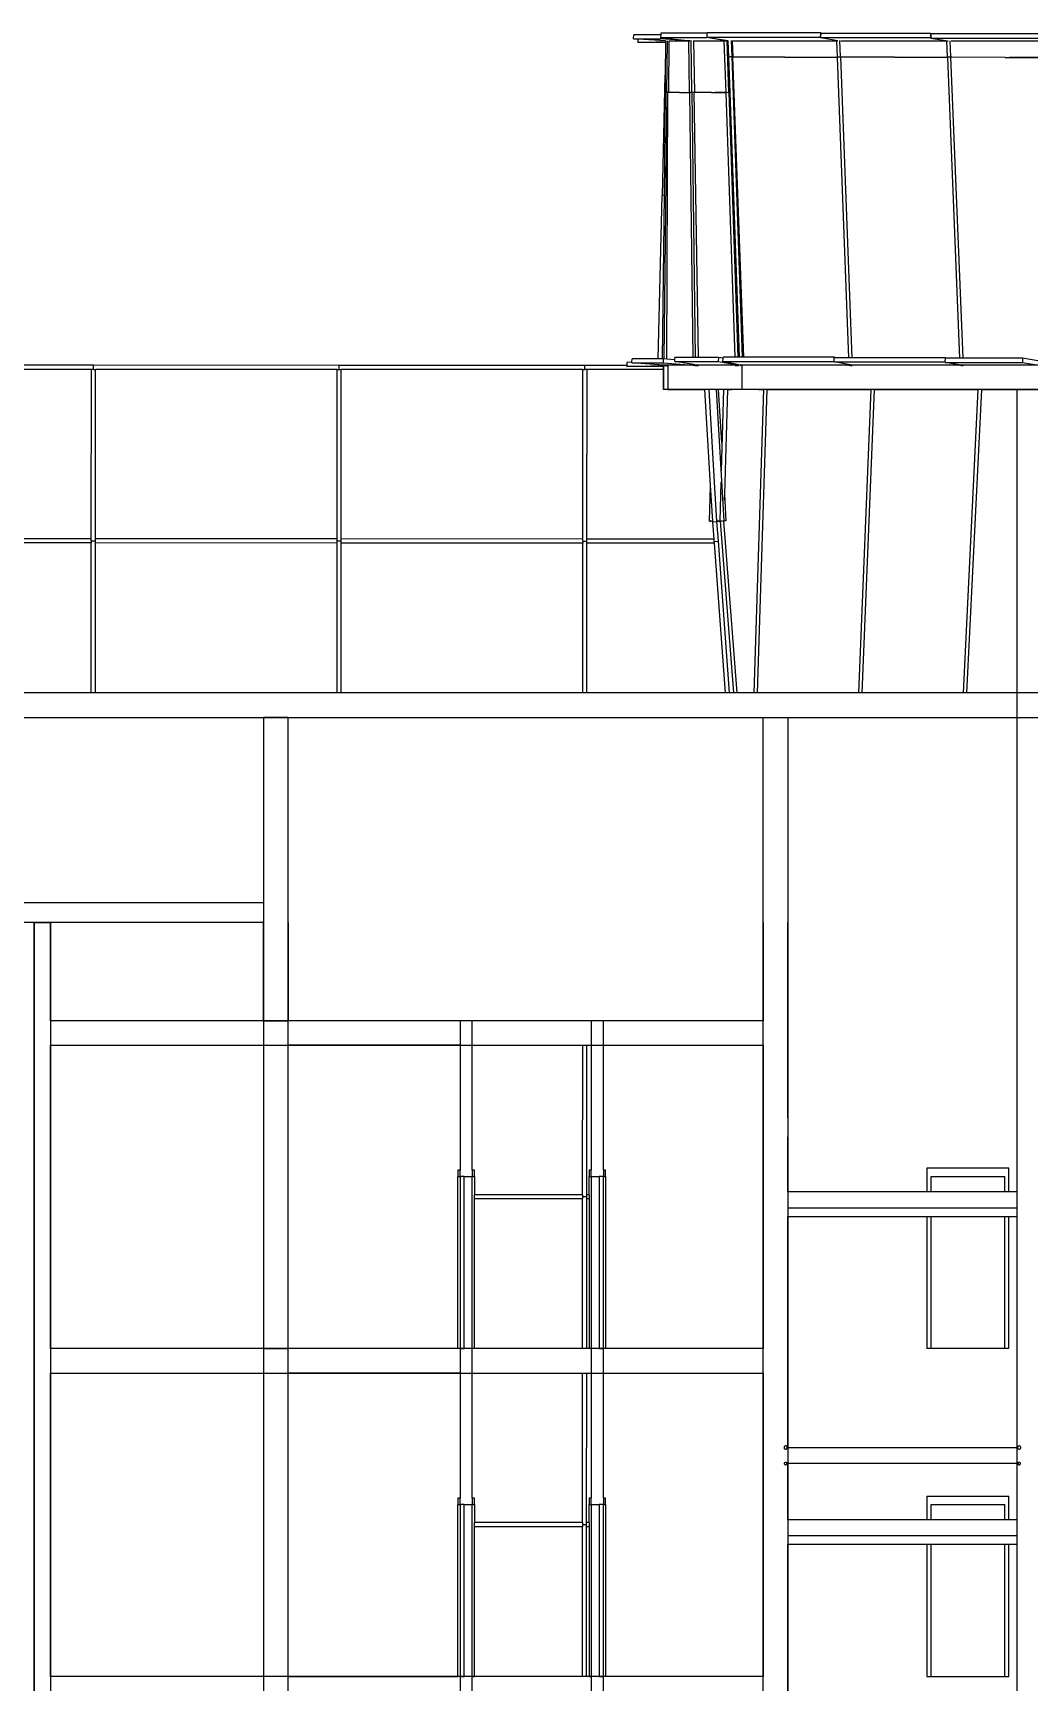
# Model space of a CAD drawing. Header units: millimetres. Extents: x 90964 to 877642, y 656808 to 1438307.
# Drawn here: x 834075 to 846233, y 1249947 to 1270077 of the extents above; entities that cross this region are included whole.
import ezdxf

# ---------------------------------------------------------------- set-up
doc = ezdxf.new("R2010")
doc.units = ezdxf.units.MM
doc.header["$LTSCALE"] = 300
doc.layers.add('ProfileEdges', color=7, linetype='Continuous')
doc.layers.add('SectionCutEdges', color=7, linetype='Continuous')

msp = doc.modelspace()

# ---------------------------------------------------------------- linework, layer by layer
at = {"color": 251}
for p, q in [((841407.1, 1270004.2), (841409.7, 1270054.1)), ((841407.1, 1270004.2), (841736.8, 1270004.2)), ((841457.6, 1270001.2), (841407.1, 1270004.2)), ((841738.8, 1270054.1), (841409.7, 1270054.1)), ((841457.6, 1270001.2), (841458.5, 1269961.5)), ((841798, 1269980.6), (841457.6, 1270001.2)), ((841458.5, 1269961.5), (841797.9, 1269974)), ((841738.8, 1270054.1), (841736.4, 1270022.7)), ((841736.4, 1270022.7), (842299.9, 1270022.7)), ((841736.4, 1270022.7), (841737.7, 1270022.6)), ((841736.8, 1270004.2), (841737.7, 1270022.6)), ((842088.2, 1269980.7), (841736.8, 1270004.2)), ((841737.7, 1270022.6), (842093.5, 1269982.8)), ((841740.2, 1270072.5), (841738.8, 1270054.1)), ((842302.6, 1270072.5), (841740.2, 1270072.5)), ((841797.9, 1269974), (841797.8, 1269961.5)), ((841798, 1269980.6), (841797.9, 1269974)), ((841798, 1269980.8), (841798, 1269980.6)), ((841811.7, 1269356.4), (841818.5, 1269980.7)), ((841837.6, 1269355), (841839.5, 1269979.5)), ((841839.5, 1269979.5), (842078.2, 1269979.2)), ((842078.2, 1269979.9), (842082.9, 1269980.8)), ((842078.2, 1269979.9), (842078.2, 1269979.2)), ((842078.2, 1269979.2), (842086.3, 1269348.9)), ((842088.2, 1269981.8), (842093.5, 1269982.8)), ((842093.5, 1269982.8), (842097.9, 1269983.7)), ((842117.5, 1269354.8), (842109.4, 1269984)), ((842137.9, 1269981.5), (842527, 1269981.1)), ((842137.9, 1269981.5), (842137.9, 1269980.7)), ((842137.9, 1269980.7), (842148.9, 1269352.1)), ((842302.6, 1270072.5), (842299.9, 1270026.8)), ((842299.9, 1270022.7), (842300.2, 1270026.8)), ((842299.9, 1270026.8), (842300.2, 1270026.8)), ((842558.6, 1269981.9), (842299.9, 1270022.7)), ((842300.2, 1270026.8), (842558.8, 1269982.4)), ((842300.2, 1270026.8), (843688, 1270026.8)), ((842302.9, 1270076.6), (842302.6, 1270072.5)), ((843690.5, 1270076.6), (842302.9, 1270076.6)), ((842509.2, 1269977.5), (842527, 1269980.3)), ((842509.2, 1269977.5), (842530.9, 1269350.7)), ((842527, 1269980.3), (842527, 1269981.1)), ((842529.7, 1269980.7), (842527, 1269981.1)), ((842527, 1269980.3), (842529.7, 1269980.7)), ((842529.7, 1269980.7), (842547.1, 1269983.4)), ((842569, 1269352.3), (842547.1, 1269983.4)), ((842547.1, 1269983.4), (842558.6, 1269981.9)), ((842558.6, 1269981.9), (842558.8, 1269981.9)), ((842558.7, 1269984.3), (842558.8, 1269982.4)), ((842558.8, 1269982.4), (842558.8, 1269981.9)), ((842558.8, 1269981.9), (842565.7, 1269783.6)), ((842609, 1269788.6), (842602.3, 1269984.3)), ((842622, 1269786), (842614.7, 1269981.8)), ((842614.7, 1269981.8), (843882.2, 1269981.7)), ((843688, 1270026.8), (843688.2, 1270030.2)), ((843688.3, 1270026.8), (843688, 1270026.8)), ((843688.3, 1270026.8), (843688, 1270021.1)), ((843688, 1270021.1), (845033, 1270021.1)), ((843688, 1270021.1), (843898.7, 1269983.5)), ((843688.2, 1270030.2), (843690.3, 1270070.9)), ((843688.5, 1270030.2), (843688.2, 1270030.2)), ((843688.5, 1270030.2), (843688.3, 1270026.8)), ((843690.3, 1270070.9), (843688.5, 1270030.2)), ((843690.3, 1270070.9), (843690.5, 1270076.6)), ((843718.5, 1270070.9), (843690.3, 1270070.9)), ((843690.5, 1270076.6), (843718.5, 1270070.9)), ((845035.2, 1270070.9), (843718.5, 1270070.9)), ((843882.2, 1269981.7), (843898.7, 1269983.5)), ((843882.2, 1269981.7), (843882.2, 1269981.7)), ((843882.2, 1269981.7), (843889.8, 1269780.7)), ((843898.7, 1269983.5), (843899.5, 1269983.4)), ((843933.1, 1269785.2), (843925.7, 1269983.4)), ((843938.1, 1269981.2), (845228.8, 1269981.1)), ((845033, 1270021.1), (845033.4, 1270029)), ((845033.3, 1270021.1), (845033, 1270021.1)), ((845033.3, 1270021.1), (845033.1, 1270015.4)), ((845033.1, 1270015.4), (846378, 1270015.4)), ((845033.1, 1270015.4), (845243.7, 1269982.7)), ((845033.6, 1270029), (845033.3, 1270021.1)), ((845033.4, 1270029), (845035, 1270065.3)), ((845033.6, 1270029), (845033.4, 1270029)), ((845035, 1270065.3), (845033.6, 1270029)), ((845035, 1270065.3), (845035.2, 1270070.9)), ((845066.9, 1270065.3), (845035, 1270065.3)), ((845035.2, 1270070.9), (845066.9, 1270065.3)), ((846380, 1270065.3), (845066.9, 1270065.3)), ((845227.3, 1269980.9), (845228.8, 1269981.1)), ((845227.3, 1269980.9), (845235.5, 1269780.1)), ((845228.8, 1269981.1), (845243.7, 1269982.7)), ((845243.7, 1269982.7), (845244.7, 1269982.5)), ((845278.8, 1269784.2), (845270.8, 1269982.5)), ((845283.2, 1269980.6), (846575.9, 1269980.5)), ((841797.8, 1269961.5), (841458.5, 1269961.5)), ((841797.8, 1269961.5), (841793.4, 1269561.3)), ((842565.7, 1269783.6), (842566.7, 1269783.7)), ((842566.7, 1269783.4), (842565.7, 1269783.6)), ((842566.7, 1269783.7), (842609, 1269788.6)), ((842609.4, 1269788.5), (842566.7, 1269783.7)), ((842566.7, 1269783.7), (842566.7, 1269783.4)), ((842566.7, 1269783.4), (842581.7, 1269351.3)), ((842609, 1269788.6), (842609.4, 1269788.5)), ((842610.4, 1269788.6), (842609.4, 1269788.5)), ((842737.5, 1266120.5), (842610.4, 1269788.6)), ((842622, 1269786), (842610.4, 1269788.6)), ((842622.9, 1269781.8), (842617.5, 1269781.8)), ((842754.3, 1266120.5), (842617.5, 1269781.8)), ((842622.7, 1269785.9), (842622, 1269786)), ((843251.6, 1269780.6), (842622.9, 1269781.8)), ((843251.6, 1269780.6), (843293.5, 1269780.6)), ((843293.5, 1269780.6), (843889.8, 1269780.7)), ((843891.3, 1269779.6), (843293.5, 1269780.6)), ((843889.8, 1269780.7), (843889.8, 1269780.3)), ((843889.8, 1269780.3), (843891.3, 1269780.5)), ((843891.3, 1269780), (843889.8, 1269780.3)), ((843912.4, 1269782.8), (843891.3, 1269780.6)), ((843891.3, 1269780.6), (843891.3, 1269780.5)), ((843891.3, 1269780.5), (843891.3, 1269780)), ((843891.3, 1269780), (843891.3, 1269779.6)), ((843891.3, 1269779.6), (844029.5, 1266114.5)), ((843912.4, 1269782.8), (843933.1, 1269785.2)), ((843933.5, 1269785.1), (843912.4, 1269782.8)), ((843933.1, 1269785.2), (843933.5, 1269785.1)), ((843935.3, 1269785.3), (843933.5, 1269785.1)), ((844073.7, 1266114.5), (843935.3, 1269785.3)), ((843946.1, 1269783.1), (843935.3, 1269785.3)), ((843947.4, 1269781.1), (843941.9, 1269781.1)), ((843947.3, 1269782.8), (843946.1, 1269783.1)), ((844597.3, 1269780), (843947.4, 1269781.1)), ((844597.3, 1269780), (844643.1, 1269780.1)), ((845237, 1269779.2), (844643.1, 1269780.1)), ((844643.1, 1269780.1), (845235.5, 1269780.1)), ((845235.5, 1269780.1), (845235.5, 1269779.5)), ((845235.5, 1269779.5), (845237, 1269779.7)), ((845237, 1269779.3), (845235.5, 1269779.5)), ((845258.1, 1269782), (845237, 1269779.8)), ((845237, 1269779.8), (845237, 1269779.7)), ((845237, 1269779.7), (845237, 1269779.3)), ((845237, 1269779.3), (845237, 1269779.2)), ((845237, 1269779.2), (845386.6, 1266108.4)), ((845258.1, 1269782), (845278.8, 1269784.2)), ((845279.2, 1269784.2), (845258.1, 1269782)), ((845278.8, 1269784.2), (845279.2, 1269784.2)), ((845281, 1269784.4), (845279.2, 1269784.2)), ((845430.8, 1266108.4), (845281, 1269784.4)), ((845291.8, 1269782.4), (845281, 1269784.4)), ((845293.1, 1269780.4), (845287.6, 1269780.4)), ((845293, 1269782.2), (845291.8, 1269782.4)), ((845943, 1269779.5), (845293.1, 1269780.4)), ((845943, 1269779.5), (845994, 1269779.5)), ((846581.6, 1269778.7), (845994, 1269779.5)), ((845994, 1269779.5), (846581.2, 1269779.5)), ((841758.5, 1268095.9), (841793.4, 1269561.3)), ((841793.4, 1269561.3), (841791, 1269350.7)), ((841792.8, 1269350.6), (841779, 1268096.8)), ((841780, 1266100.2), (841815.8, 1269356.7)), ((841791, 1269350.7), (841792.8, 1269351.2)), ((841792.8, 1269350.6), (841791, 1269350.7)), ((841792.8, 1269351.2), (841811.7, 1269356.4)), ((841814, 1269356.3), (841792.8, 1269351.2)), ((841792.8, 1269351.2), (841792.8, 1269350.6)), ((841811.7, 1269356.4), (841814, 1269356.3)), ((841811.8, 1266097.9), (841824.2, 1269349.9)), ((841815.8, 1269356.7), (841814, 1269356.3)), ((841837.6, 1269355), (841815.8, 1269356.7)), ((841838.6, 1269349.8), (841824.2, 1269349.9)), ((841838.6, 1269354.9), (841837.6, 1269355)), ((841965.4, 1269349), (841838.6, 1269349.8)), ((841965.4, 1269348.7), (842011.1, 1269348.7)), ((842011.1, 1269348.7), (842086.3, 1269348.9)), ((842088.5, 1269348.3), (842011.1, 1269348.7)), ((842086.3, 1269348.9), (842088.5, 1269349.3)), ((842086.7, 1269348.8), (842086.3, 1269348.9)), ((842088.5, 1269348.6), (842086.7, 1269348.8)), ((842086.7, 1269348.8), (842088.5, 1269348.8)), ((842103.6, 1269352.1), (842088.5, 1269349.6)), ((842088.5, 1269349.6), (842088.5, 1269349.3)), ((842088.5, 1269349.3), (842088.5, 1269348.8)), ((842088.5, 1269348.8), (842088.5, 1269348.6)), ((842088.5, 1269348.6), (842088.5, 1269348.3)), ((842088.5, 1269348.3), (842129.9, 1266118.7)), ((842103.6, 1269352.1), (842117.5, 1269354.8)), ((842118.7, 1269354.6), (842103.6, 1269352.1)), ((842117.5, 1269354.8), (842118.7, 1269354.6)), ((842122.3, 1269355.2), (842118.7, 1269354.6)), ((842163.9, 1266118.7), (842122.3, 1269355.2)), ((842148.9, 1269352.1), (842122.3, 1269355.2)), ((842142.1, 1269352), (842196.8, 1266118.7)), ((842148.9, 1269351.9), (842142.1, 1269352)), ((842148.9, 1269352.1), (842148.9, 1269351.9)), ((842357.9, 1269350.8), (842148.9, 1269351.9)), ((842357.9, 1269350.5), (842401.9, 1269350.6)), ((842484, 1269350.1), (842401.9, 1269350.6)), ((842401.9, 1269350.6), (842484, 1269350.6)), ((842484, 1269350.6), (842522.4, 1269350.7)), ((842484, 1269350.1), (842484, 1269350.6)), ((842522.4, 1269349.9), (842484, 1269350.1)), ((842522.4, 1269349.9), (842522.4, 1269350.7)), ((842522.4, 1269350.7), (842530.9, 1269350.7)), ((842531, 1269349.8), (842522.4, 1269349.9)), ((842530.9, 1269350.7), (842531, 1269349.8)), ((842531, 1269349.8), (842531.1, 1269346.4)), ((842531.1, 1269346.4), (842532.5, 1269346.7)), ((842532.5, 1269346.3), (842531.1, 1269346.4)), ((842569, 1269352.3), (842532.5, 1269347.1)), ((842532.5, 1269347.1), (842532.5, 1269346.7)), ((842532.5, 1269346.7), (842532.5, 1269346.3)), ((842532.5, 1269346.3), (842644.2, 1266120.6)), ((842572, 1269352.8), (842569, 1269352.3)), ((842684, 1266120.5), (842572, 1269352.8)), ((842581.7, 1269351.3), (842572, 1269352.8)), ((842581.7, 1269351.3), (842693.6, 1266120.5)), ((841708.6, 1266101), (841756, 1268095.8)), ((841758.5, 1268095.9), (841756, 1268095.8)), ((841779, 1268096.8), (841757, 1266101)), ((841779, 1268096.8), (841758.5, 1268095.9)), ((834812.9, 1266022.6), (831812.9, 1266023.6)), ((834787.9, 1265972.6), (831837.9, 1265973.6)), ((834787.2, 1263905.3), (834787.9, 1265972.6)), ((834812.9, 1265972.6), (834787.9, 1265972.6)), ((834812.9, 1265972.6), (834812.9, 1266022.6)), ((837812.9, 1266021.7), (834812.9, 1266022.6)), ((834812.9, 1265972.6), (834837.9, 1265972.6)), ((834837.2, 1263905.3), (834837.9, 1265972.6)), ((837787.9, 1265971.7), (834837.9, 1265972.6)), ((837787.2, 1263904.3), (837787.9, 1265971.7)), ((837787.9, 1265971.7), (837812.9, 1265971.7)), ((837812.9, 1265971.7), (837812.9, 1266021.7)), ((840812.9, 1266020.7), (837812.9, 1266021.7)), ((837812.9, 1265971.7), (837837.9, 1265971.6)), ((837837.2, 1263904.3), (837837.9, 1265971.6)), ((840787.9, 1265970.7), (837837.9, 1265971.6)), ((840787.2, 1263903.3), (840787.9, 1265970.7)), ((840787.9, 1265970.7), (840812.9, 1265970.7)), ((840812.9, 1265970.7), (840812.9, 1266020.7)), ((841323.1, 1266020.5), (840812.9, 1266020.7)), ((840837.9, 1265970.7), (840812.9, 1265970.7)), ((840837.2, 1263903.3), (840837.9, 1265970.7)), ((841771.7, 1265970.4), (840837.9, 1265970.7)), ((841385.7, 1266060), (841322.3, 1266058.3)), ((841322.3, 1266058.3), (841323.1, 1266020.5)), ((841323.1, 1266020.5), (841323.3, 1266008.3)), ((841323.3, 1266008.3), (841771.6, 1266020.4)), ((841715.8, 1266008.2), (841323.3, 1266008.3)), ((841385.2, 1266051.2), (841385.7, 1266060)), ((841385.2, 1266051.2), (841765.7, 1266051.1)), ((841766.5, 1266024.3), (841385.2, 1266051.2)), ((841385.7, 1266060), (841387.9, 1266101.1)), ((841708.6, 1266101), (841387.9, 1266101.1)), ((841771.6, 1266020.4), (841706.6, 1266017.5)), ((841706.6, 1266017.5), (841706.7, 1266018.6)), ((841706.6, 1266017.5), (841731.6, 1266011.9)), ((841757, 1266101), (841708.6, 1266101)), ((841731.6, 1266011.9), (841771.7, 1266013.7)), ((841768.4, 1266101), (841757, 1266101)), ((841768.4, 1266101), (841765.7, 1266051.1)), ((841765.7, 1266051.1), (842135.7, 1266025)), ((841766.5, 1266024.3), (841771.6, 1266020.4)), ((841776.4, 1266023.6), (841766.5, 1266024.3)), ((841780, 1266100.2), (841768.4, 1266101)), ((841803, 1266021.7), (841771.6, 1266020.4)), ((841771.6, 1266020.4), (841808.5, 1266021.4)), ((841771.7, 1266020.3), (841771.7, 1266013.7)), ((841771.7, 1266013.7), (841771.7, 1266009.4)), ((841771.7, 1266009.4), (841771.7, 1265970.4)), ((841771.7, 1265970.4), (841771.7, 1265726.5)), ((841803, 1266021.7), (841776.4, 1266023.6)), ((841811.8, 1266097.9), (841780, 1266100.2)), ((841806, 1266021.5), (841803, 1266021.7)), ((841808.5, 1266021.4), (841806, 1266021.5)), ((841808.5, 1266021.4), (841810.2, 1266021.2)), ((841810.1, 1266012.8), (841810.2, 1266019.9)), ((841822.9, 1266012.8), (841810.1, 1266012.8)), ((841810.2, 1266019.9), (841810.2, 1266021.2)), ((841822.8, 1266020.4), (841810.2, 1266021.2)), ((841910.2, 1266091), (841811.8, 1266097.9)), ((841822.8, 1266020.4), (841822.9, 1266020.3)), ((841822.9, 1266020.3), (841823.1, 1266020.3)), ((841822.9, 1266020.3), (841822.9, 1266019.8)), ((841822.9, 1266019.8), (841822.9, 1266012.8)), ((841822.9, 1266012.8), (841822.9, 1265726.5)), ((841908.9, 1266069), (841910.2, 1266091)), ((841908.9, 1266069), (842438.7, 1266068.9)), ((842136.2, 1266031.4), (841908.9, 1266069)), ((841910.2, 1266091), (841911.8, 1266118.8)), ((842129.9, 1266118.7), (841911.8, 1266118.8)), ((842163.9, 1266118.7), (842129.9, 1266118.7)), ((842131.1, 1266025.1), (842131.2, 1266023.9)), ((842137.1, 1266024.9), (842131.2, 1266023.9)), ((842131.2, 1266023.9), (842154.2, 1266021.2)), ((842156.1, 1266028), (842136.2, 1266031.4)), ((842156.1, 1266028), (842137.1, 1266024.9)), ((842137.1, 1266024.9), (842203.3, 1266020.2)), ((842154.2, 1266021.2), (842157.9, 1266020.8)), ((842203.3, 1266020.2), (842156.1, 1266028)), ((842157.9, 1266020.8), (842188, 1266017.2)), ((842196.8, 1266118.7), (842163.9, 1266118.7)), ((842441.6, 1266118.6), (842196.8, 1266118.7)), ((842203.9, 1266020.1), (842203.3, 1266020.2)), ((842204.5, 1266020), (842203.9, 1266020.1)), ((842441.6, 1266118.6), (842438.7, 1266068.9)), ((842438.7, 1266068.9), (842733, 1266020.1)), ((842499.1, 1266109.1), (842441.6, 1266118.6)), ((842497.3, 1266070.9), (842499.1, 1266109.1)), ((842497.3, 1266070.9), (843854.5, 1266070.4)), ((842733, 1266020.1), (842497.3, 1266070.9)), ((842499.1, 1266109.1), (842499.7, 1266120.6)), ((842644.2, 1266120.6), (842499.7, 1266120.6)), ((842684, 1266120.5), (842644.2, 1266120.6)), ((842647.5, 1266027.3), (842647.7, 1266021.5)), ((842647.7, 1266021.5), (842647.7, 1266021.2)), ((842649.1, 1266021.4), (842647.7, 1266021.2)), ((842647.7, 1266021.2), (842688.7, 1266015.1)), ((842687.3, 1266026.9), (842649.1, 1266021.4)), ((842693.6, 1266120.5), (842684, 1266120.5)), ((842687.3, 1266026.9), (842687.2, 1266027.4)), ((842733, 1266020.1), (842687.3, 1266026.9)), ((842737.5, 1266120.5), (842693.6, 1266120.5)), ((842732.8, 1265726.5), (842732.8, 1266020)), ((842733, 1266020.1), (842733.4, 1266020)), ((842754.3, 1266120.5), (842737.5, 1266120.5)), ((843856.9, 1266120.2), (842754.3, 1266120.5)), ((843854.3, 1266064.8), (843854.5, 1266070.4)), ((843854.3, 1266064.8), (845211.5, 1266064.3)), ((844050.4, 1266027.2), (843854.3, 1266064.8)), ((843854.5, 1266070.4), (843856.4, 1266114.6)), ((843856.7, 1266114.6), (843856.4, 1266114.6)), ((843856.9, 1266120.2), (843856.7, 1266114.6)), ((843883, 1266114.5), (843856.7, 1266114.6)), ((843883, 1266114.5), (843856.9, 1266120.2)), ((844029.5, 1266114.5), (843883, 1266114.5)), ((844073.7, 1266114.5), (844029.5, 1266114.5)), ((844032.8, 1266027.2), (844032.9, 1266024.6)), ((844053.1, 1266026.7), (844032.9, 1266024.6)), ((844032.9, 1266024.6), (844057.1, 1266019.6)), ((844050.4, 1266027.2), (844050.4, 1266027.2)), ((844053.1, 1266026.7), (844050.4, 1266027.2)), ((844090.3, 1266019.6), (844053.1, 1266026.7)), ((844057.1, 1266019.6), (844068.7, 1266017.2)), ((844089.9, 1266114.5), (844073.7, 1266114.5)), ((845213.7, 1266114.1), (844089.9, 1266114.5)), ((844090.3, 1266019.6), (844090.6, 1266019.5)), ((845211.3, 1266058.7), (845211.5, 1266064.3)), ((845211.3, 1266058.7), (846151.9, 1266058.3)), ((845406.9, 1266026), (845211.3, 1266058.7)), ((845211.5, 1266064.3), (845213.2, 1266108.5)), ((845213.4, 1266108.5), (845213.2, 1266108.5)), ((845213.7, 1266114.1), (845213.4, 1266108.5)), ((845243.1, 1266108.5), (845213.4, 1266108.5)), ((845243.1, 1266108.5), (845213.7, 1266114.1)), ((845386.6, 1266108.4), (845243.1, 1266108.5)), ((845430.8, 1266108.4), (845386.6, 1266108.4)), ((845390, 1266026), (845390.1, 1266023.3)), ((845410.2, 1266025.4), (845390.1, 1266023.3)), ((845390.1, 1266023.3), (845413.1, 1266019.1)), ((845406.9, 1266026), (845407, 1266026)), ((845410.2, 1266025.4), (845407, 1266026)), ((845447.5, 1266019.2), (845410.2, 1266025.4)), ((845413.1, 1266019.1), (845425.9, 1266016.8)), ((845447.1, 1266108.4), (845430.8, 1266108.4)), ((846153.8, 1266108.2), (845447.1, 1266108.4)), ((845447.5, 1266019.2), (845447.8, 1266019.1)), ((846153.8, 1266108.2), (846151.9, 1266058.3)), ((846151.9, 1266058.3), (846353, 1266024.7)), ((846364.8, 1266072.9), (846153.8, 1266108.2)), ((841822.9, 1265726.5), (841771.7, 1265726.5)), ((841822.9, 1265726.5), (841866.9, 1265726.5)), ((841866.9, 1265726.5), (841922.9, 1265726.5)), ((841922.9, 1265726.5), (841990.4, 1265726.5)), ((841990.4, 1265726.5), (842068.9, 1265726.5)), ((842068.9, 1265726.5), (842157.9, 1265726.5)), ((842157.9, 1265726.5), (842256.6, 1265726.5)), ((842256.6, 1265726.5), (842277.5, 1265726.5)), ((842346.3, 1264557.6), (842277.5, 1265726.5)), ((842327.6, 1265726.5), (842277.5, 1265726.5)), ((842394.2, 1264595.3), (842327.6, 1265726.5)), ((842364.3, 1265726.5), (842327.6, 1265726.5)), ((842414.3, 1265726.5), (842364.3, 1265726.5)), ((842414.3, 1265726.5), (842508.7, 1264123.4)), ((842439.4, 1265726.5), (842414.3, 1265726.5)), ((842439.4, 1265726.5), (842477.8, 1265073.6)), ((842480.1, 1265726.5), (842439.4, 1265726.5)), ((842479.9, 1264735.7), (842508.7, 1265726.5)), ((842508.7, 1265726.5), (842480.1, 1265726.5)), ((842524.7, 1265726.5), (842508.7, 1265726.5)), ((842551.5, 1265726.5), (842514.4, 1264451.2)), ((842551.5, 1265726.5), (842524.7, 1265726.5)), ((842551.5, 1265726.5), (842603.3, 1265726.5)), ((842732.8, 1265726.5), (842603.3, 1265726.5)), ((842935.3, 1265726.5), (842732.8, 1265726.5)), ((842992.7, 1265726.5), (842873.4, 1262026.5)), ((843034.5, 1265726.5), (842915.1, 1262026.5)), ((842935.3, 1265726.5), (842992.7, 1265726.5)), ((843034.5, 1265726.5), (842992.7, 1265726.5)), ((843034.5, 1265726.5), (844240.3, 1265726.5)), ((844301.5, 1265726.5), (844151.2, 1262026.5)), ((844343.2, 1265726.5), (844193, 1262026.5)), ((844240.3, 1265726.5), (844301.5, 1265726.5)), ((844343.2, 1265726.5), (844301.5, 1265726.5)), ((844343.2, 1265726.5), (845549, 1265726.5)), ((845610.3, 1265726.5), (845429.1, 1262026.5)), ((845652, 1265726.5), (845470.9, 1262026.5)), ((845549, 1265726.5), (845610.3, 1265726.5)), ((845652, 1265726.5), (845610.3, 1265726.5)), ((845652, 1265726.5), (846313.1, 1265726.5)), ((842332.3, 1264121.4), (842344.7, 1264546.8)), ((842372, 1264121.8), (842346.3, 1264557.6)), ((842422, 1264122.4), (842394.2, 1264595.3)), ((842462.1, 1264122.9), (842475.9, 1264597.6)), ((842514.4, 1264451.2), (842512.3, 1264377.3)), ((842514.4, 1264451.2), (842533.7, 1264124.9)), ((842372, 1264121.8), (842332.3, 1264121.4)), ((842332.3, 1264121.4), (842349.8, 1264118.7)), ((842372.4, 1264114.9), (842372, 1264121.8)), ((842372.4, 1264114.9), (842422.3, 1264118.4)), ((842389.6, 1263902.8), (842372.4, 1264114.9)), ((842462.1, 1264122.9), (842422, 1264122.4)), ((842422.3, 1264118.4), (842422, 1264122.4)), ((842422.3, 1264118.4), (842462.7, 1264121.5)), ((842441.8, 1263877.8), (842422.3, 1264118.4)), ((842462.7, 1264122.8), (842462.1, 1264122.9)), ((842462.7, 1264122.8), (842462.7, 1264121.6)), ((842468.5, 1264121.9), (842462.7, 1264122.8)), ((842462.7, 1264121.5), (842463.7, 1264121.6)), ((842463.7, 1264121.6), (842462.7, 1264121.6)), ((842462.7, 1264121.5), (842624.8, 1262026.5)), ((842463.7, 1264121.6), (842468.5, 1264121.9)), ((842478, 1264120.5), (842463.7, 1264121.6)), ((842478, 1264120.5), (842468.5, 1264121.9)), ((842504.8, 1264118.5), (842478, 1264120.5)), ((842478.1, 1264122.7), (842495, 1264124)), ((842504.9, 1264123.2), (842495.1, 1264122.6)), ((842504.9, 1264123.2), (842508.7, 1264123.4)), ((842504.9, 1264123.2), (842504.9, 1264121.6)), ((842504.9, 1264121.6), (842667, 1262026.5)), ((842533.7, 1264124.9), (842508.7, 1264123.4)), ((834787.2, 1263905.3), (831837.2, 1263906.2)), ((834787.2, 1263855.3), (831837.2, 1263856.2)), ((834786.6, 1262026.5), (834787.2, 1263855.3)), ((834787.2, 1263880.3), (834787.2, 1263905.3)), ((834787.2, 1263880.3), (834837.2, 1263880.3)), ((834787.2, 1263880.3), (834787.2, 1263855.3)), ((834836.6, 1262026.5), (834837.2, 1263855.3)), ((837787.2, 1263904.3), (834837.2, 1263905.3)), ((834837.2, 1263880.3), (834837.2, 1263905.3)), ((834837.2, 1263855.3), (834837.2, 1263880.3)), ((837787.2, 1263854.3), (834837.2, 1263855.3)), ((837786.6, 1262026.5), (837787.2, 1263854.3)), ((837787.2, 1263879.3), (837787.2, 1263904.3)), ((837787.2, 1263879.3), (837837.2, 1263879.3)), ((837787.2, 1263854.3), (837787.2, 1263879.3)), ((837836.6, 1262026.5), (837837.2, 1263854.3)), ((840787.2, 1263903.3), (837837.2, 1263904.3)), ((837837.2, 1263879.3), (837837.2, 1263904.3)), ((837837.2, 1263854.3), (837837.2, 1263879.3)), ((840787.2, 1263853.3), (837837.2, 1263854.3)), ((840786.6, 1262026.5), (840787.2, 1263853.3)), ((840787.2, 1263878.3), (840787.2, 1263903.3)), ((840787.2, 1263878.3), (840837.2, 1263878.3)), ((840787.2, 1263878.3), (840787.2, 1263853.3)), ((840836.6, 1262026.5), (840837.2, 1263853.3)), ((842389.6, 1263902.8), (840837.2, 1263903.3)), ((840837.2, 1263878.3), (840837.2, 1263903.3)), ((840837.2, 1263853.3), (840837.2, 1263878.3)), ((842393.5, 1263852.8), (840837.2, 1263853.3)), ((842391.9, 1263874), (842389.6, 1263902.8)), ((842391.9, 1263874), (842441.8, 1263877.8)), ((842393.5, 1263852.8), (842391.9, 1263874)), ((842528, 1262026.5), (842393.5, 1263852.8)), ((842578.1, 1262026.5), (842441.8, 1263877.8)), ((840784.6, 1255903.3), (840785.2, 1257726.5)), ((840834.6, 1255903.3), (840835.2, 1257726.5)), ((839263.1, 1254026.5), (839263.1, 1256126.5)), ((839438.1, 1254026.5), (839438.1, 1256126.5)), ((839463.1, 1256126.5), (839463.1, 1255903.8)), ((840863.1, 1255903.3), (840863.1, 1256126.5)), ((840888.1, 1256126.5), (840888.1, 1254026.5)), ((841063.1, 1256126.5), (841063.1, 1254026.5)), ((845988.1, 1256226.5), (844988.1, 1256226.5)), ((844988.1, 1256226.5), (844988.1, 1255939.6)), ((845038.1, 1255939.6), (845038.1, 1256126.5)), ((845038.1, 1256126.5), (845938.1, 1256126.5)), ((845938.1, 1255939.6), (845938.1, 1256126.5)), ((845988.1, 1255939.6), (845988.1, 1256226.5)), ((840784.6, 1255903.3), (839463.1, 1255903.8)), ((839463.1, 1255853.8), (839463.1, 1255903.8)), ((840784.6, 1255903.3), (840784.6, 1255878.3)), ((840834.6, 1255878.3), (840784.6, 1255878.3)), ((840784.6, 1255878.3), (840784.6, 1255853.3)), ((840863.1, 1255903.3), (840834.6, 1255903.3)), ((840834.6, 1255878.3), (840834.6, 1255903.3)), ((840834.6, 1255853.3), (840834.6, 1255878.3)), ((840863.1, 1255903.3), (840863.1, 1255853.3)), ((840784.6, 1255853.3), (839463.1, 1255853.8)), ((839463.1, 1254026.5), (839463.1, 1255853.8)), ((840784, 1254026.5), (840784.6, 1255853.3)), ((840834, 1254026.5), (840834.6, 1255853.3)), ((840863.1, 1255853.3), (840834.6, 1255853.3)), ((840863.1, 1255853.3), (840863.1, 1254026.5)), ((844988.1, 1255639.6), (844988.1, 1254026.5)), ((845038.1, 1254026.5), (845038.1, 1255639.6)), ((845938.1, 1254026.5), (845938.1, 1255639.6)), ((845988.1, 1254026.5), (845988.1, 1255639.6)), ((845038.1, 1254026.5), (844988.1, 1254026.5)), ((845938.1, 1254026.5), (845038.1, 1254026.5)), ((845988.1, 1254026.5), (845938.1, 1254026.5)), ((840783.3, 1251903.3), (840783.9, 1253726.5)), ((840833.3, 1251903.3), (840833.9, 1253726.5)), ((843288.1, 1252819.6), (846088.1, 1252819.6)), ((846088.1, 1252624.6), (843288.1, 1252624.6)), ((839263.1, 1250026.5), (839263.1, 1252126.5)), ((839438.1, 1250026.5), (839438.1, 1252126.5)), ((839463.1, 1252126.5), (839463.1, 1251903.8)), ((840863.1, 1251903.3), (840863.1, 1252126.5)), ((840888.1, 1252126.5), (840888.1, 1250026.5)), ((841063.1, 1252126.5), (841063.1, 1250026.5)), ((844988.1, 1252226.5), (844988.1, 1251939.6)), ((844988.1, 1252226.5), (845988.1, 1252226.5)), ((845038.1, 1251939.6), (845038.1, 1252126.5)), ((845038.1, 1252126.5), (845938.1, 1252126.5)), ((845938.1, 1251939.6), (845938.1, 1252126.5)), ((845988.1, 1251939.6), (845988.1, 1252226.5)), ((840783.3, 1251903.3), (839463.1, 1251903.8)), ((839463.1, 1251853.8), (839463.1, 1251903.8)), ((840783.3, 1251853.3), (839463.1, 1251853.8)), ((839463.1, 1250026.5), (839463.1, 1251853.8)), ((840782.7, 1250026.5), (840783.3, 1251853.3)), ((840783.3, 1251903.3), (840783.3, 1251878.3)), ((840833.3, 1251878.3), (840783.3, 1251878.3)), ((840783.3, 1251878.3), (840783.3, 1251853.3)), ((840832.7, 1250026.5), (840833.3, 1251853.3)), ((840863.1, 1251903.3), (840833.3, 1251903.3)), ((840833.3, 1251878.3), (840833.3, 1251903.3)), ((840833.3, 1251853.3), (840833.3, 1251878.3)), ((840863.1, 1251853.3), (840833.3, 1251853.3)), ((840863.1, 1251903.3), (840863.1, 1251853.3)), ((840863.1, 1251853.3), (840863.1, 1250026.5)), ((844988.1, 1251639.6), (844988.1, 1250026.5)), ((845038.1, 1250026.5), (845038.1, 1251639.6)), ((845938.1, 1250026.5), (845938.1, 1251639.6)), ((845988.1, 1250026.5), (845988.1, 1251639.6)), ((844988.1, 1250026.5), (845038.1, 1250026.5)), ((845038.1, 1250026.5), (845938.1, 1250026.5)), ((845938.1, 1250026.5), (845988.1, 1250026.5))]:
    msp.add_line(p, q, dxfattribs=at)
at = {"layer": 'ProfileEdges'}
for points in [[(841771.7, 1266026.5), (863128.1, 1266026.5), (863128.1, 1265726.5), (841771.7, 1265726.5)], [(846088.1, 1265726.5), (846388.1, 1265726.5), (846388.1, 1181026.5), (846088.1, 1181026.5)], [(846388.1, 1262026.5), (805925.6, 1262026.5), (805925.6, 1261726.5), (846388.1, 1261726.5)], [(836888.1, 1258026.5), (837188.1, 1258026.5), (837188.1, 1261726.5), (836888.1, 1261726.5)], [(842988.1, 1261726.5), (843288.1, 1261726.5), (843288.1, 1181026.5), (842988.1, 1181026.5)], [(826192.2, 1259469), (836888.1, 1259469), (836888.1, 1259226.5), (826192.2, 1259226.5)], [(834088.1, 1259226.5), (834288.1, 1259226.5), (834288.1, 1181026.5), (834088.1, 1181026.5)], [(842988.1, 1258026.6), (834288.1, 1258026.5), (834288.1, 1257726.5), (842988.1, 1257726.6)], [(846088.1, 1255939.6), (843288.1, 1255939.6), (843288.1, 1255744.6), (846088.1, 1255744.6)], [(842988.1, 1254026.6), (834288.1, 1254026.5), (834288.1, 1253726.5), (842988.1, 1253726.6)], [(846088.1, 1251939.6), (843288.1, 1251939.6), (843288.1, 1251744.6), (846088.1, 1251744.6)], [(842988.1, 1250026.6), (834288.1, 1250026.5), (834288.1, 1249726.5), (842988.1, 1249726.6)]]:
    msp.add_lwpolyline(points, close=True, dxfattribs=at)
at = {"layer": 'SectionCutEdges', "color": 251}
for p, q in [((834786.6, 1262026.5), (831836.6, 1262026.5)), ((834836.6, 1262026.5), (834786.6, 1262026.5)), ((837786.6, 1262026.5), (834836.6, 1262026.5)), ((837836.6, 1262026.5), (837786.6, 1262026.5)), ((840786.6, 1262026.5), (837836.6, 1262026.5)), ((840836.6, 1262026.5), (840786.6, 1262026.5)), ((842528, 1262026.5), (840836.6, 1262026.5)), ((842578.1, 1262026.5), (842528, 1262026.5)), ((842584.2, 1262026.5), (842578.1, 1262026.5)), ((842624.8, 1262026.5), (842584.2, 1262026.5)), ((842667, 1262026.5), (842624.8, 1262026.5)), ((842820.5, 1262026.5), (842667, 1262026.5)), ((842832.1, 1262026.5), (842820.5, 1262026.5)), ((842873.4, 1262026.5), (842832.1, 1262026.5)), ((842915.1, 1262026.5), (842873.4, 1262026.5)), ((844101.8, 1262026.5), (842915.1, 1262026.5)), ((844109.9, 1262026.5), (844101.8, 1262026.5)), ((844151.2, 1262026.5), (844109.9, 1262026.5)), ((844193, 1262026.5), (844151.2, 1262026.5)), ((845379.7, 1262026.5), (844193, 1262026.5)), ((845387.7, 1262026.5), (845379.7, 1262026.5)), ((845429.1, 1262026.5), (845387.7, 1262026.5)), ((845470.9, 1262026.5), (845429.1, 1262026.5)), ((846313.1, 1262026.5), (845470.9, 1262026.5)), ((845457.7, 1261726.5), (846313.1, 1261726.5)), ((846088.1, 1256838.9), (846088.1, 1260426.5)), ((834088.1, 1259226.5), (834088.1, 1181026.5)), ((834288.1, 1258026.5), (834288.1, 1259226.5)), ((836888.1, 1258026.5), (836888.1, 1259226.5)), ((837188.1, 1259226.5), (837188.1, 1258026.5)), ((842988.1, 1259226.5), (842988.1, 1258026.5)), ((843288.1, 1256838.9), (843288.1, 1259226.5)), ((834288.1, 1258026.5), (834288.1, 1257726.5)), ((836888.1, 1258026.5), (834288.1, 1258026.5)), ((836888.1, 1258026.5), (836888.1, 1257726.5)), ((837188.1, 1258026.5), (836888.1, 1258026.5)), ((837188.1, 1257726.5), (837188.1, 1258026.5)), ((839288.1, 1258026.5), (837188.1, 1258026.5)), ((839363.1, 1258026.5), (839288.1, 1258026.5)), ((839288.1, 1258026.5), (839288.1, 1257726.5)), ((839438.1, 1258026.5), (839363.1, 1258026.5)), ((839438.1, 1257726.5), (839438.1, 1258026.5)), ((840888.1, 1258026.5), (839438.1, 1258026.5)), ((840963.1, 1258026.5), (840888.1, 1258026.5)), ((840888.1, 1258026.5), (840888.1, 1257726.5)), ((841038.1, 1258026.5), (840963.1, 1258026.5)), ((841038.1, 1257726.5), (841038.1, 1258026.5)), ((842988.1, 1258026.5), (841038.1, 1258026.5)), ((842988.1, 1257726.5), (842988.1, 1258026.5)), ((834288.1, 1254026.5), (834288.1, 1257726.5)), ((834288.1, 1257726.5), (836888.1, 1257726.5)), ((836888.1, 1257726.5), (836888.1, 1254026.5)), ((836888.1, 1257726.5), (837188.1, 1257726.5)), ((837188.1, 1254026.5), (837188.1, 1257726.5)), ((839288.1, 1257726.5), (837188.1, 1257726.5)), ((839288.1, 1257726.5), (839288.1, 1256201.5)), ((839288.1, 1257726.5), (839438.1, 1257726.5)), ((839438.1, 1256201.5), (839438.1, 1257726.5)), ((839438.1, 1257726.5), (840785.2, 1257726.5)), ((840785.2, 1257726.5), (840835.2, 1257726.5)), ((840835.2, 1257726.5), (840888.1, 1257726.5)), ((840888.1, 1257726.5), (840888.1, 1256201.5)), ((840888.1, 1257726.5), (841038.1, 1257726.5)), ((841038.1, 1256201.5), (841038.1, 1257726.5)), ((841038.1, 1257726.5), (842988.1, 1257726.5)), ((842988.1, 1257726.5), (842988.1, 1255854.2)), ((843288.1, 1255939.6), (843288.1, 1256609.6)), ((846088.1, 1255939.6), (846088.1, 1256609.6)), ((839288.1, 1256201.5), (839263.1, 1256201.5)), ((839263.1, 1256201.5), (839263.1, 1256126.5)), ((839263.1, 1256126.5), (839288.1, 1256126.5)), ((839288.1, 1256126.5), (839288.1, 1256201.5)), ((839288.1, 1256126.5), (839288.1, 1254026.5)), ((839338.1, 1256126.5), (839288.1, 1256126.5)), ((839338.1, 1254026.5), (839338.1, 1256126.5)), ((839338.1, 1256126.5), (839438.1, 1256126.5)), ((839438.1, 1256201.5), (839438.1, 1256126.5)), ((839463.1, 1256201.5), (839438.1, 1256201.5)), ((839438.1, 1256126.5), (839463.1, 1256126.5)), ((839463.1, 1256126.5), (839463.1, 1256201.5)), ((840888.1, 1256201.5), (840863.1, 1256201.5)), ((840863.1, 1256201.5), (840863.1, 1256126.5)), ((840863.1, 1256126.5), (840888.1, 1256126.5)), ((840888.1, 1256126.5), (840888.1, 1256201.5)), ((840888.1, 1256126.5), (840988.1, 1256126.5)), ((840988.1, 1256126.5), (840988.1, 1254026.5)), ((841038.1, 1256126.5), (840988.1, 1256126.5)), ((841063.1, 1256201.5), (841038.1, 1256201.5)), ((841038.1, 1256201.5), (841038.1, 1256126.5)), ((841038.1, 1254026.5), (841038.1, 1256126.5)), ((841038.1, 1256126.5), (841063.1, 1256126.5)), ((841063.1, 1256126.5), (841063.1, 1256201.5)), ((843288.1, 1255939.6), (843288.1, 1255639.6)), ((843486.8, 1255939.6), (843288.1, 1255939.6)), ((844988.1, 1255939.6), (843486.8, 1255939.6)), ((845038.1, 1255939.6), (844988.1, 1255939.6)), ((845938.1, 1255939.6), (845038.1, 1255939.6)), ((845988.1, 1255939.6), (845938.1, 1255939.6)), ((846088.1, 1255939.6), (845988.1, 1255939.6)), ((846088.1, 1255639.6), (846088.1, 1255939.6)), ((842988.1, 1255854.2), (842988.1, 1255854.2)), ((842988.1, 1255854.2), (842988.1, 1255698.9)), ((842988.1, 1255698.9), (842988.1, 1255698.9)), ((842988.1, 1255698.9), (842988.1, 1254801.6)), ((843288.1, 1252838.9), (843288.1, 1255639.6)), ((843288.1, 1255639.6), (843500, 1255639.6)), ((843500, 1255639.6), (844988.1, 1255639.6)), ((844988.1, 1255639.6), (845038.1, 1255639.6)), ((845038.1, 1255639.6), (845938.1, 1255639.6)), ((845938.1, 1255639.6), (845988.1, 1255639.6)), ((845988.1, 1255639.6), (846088.1, 1255639.6)), ((846088.1, 1252838.9), (846088.1, 1255639.6)), ((842988.1, 1254801.6), (842988.1, 1254801.6)), ((842988.1, 1254801.6), (842988.1, 1254681.2)), ((842988.1, 1254681.2), (842988.1, 1254681.2)), ((842988.1, 1254681.2), (842988.1, 1254026.5)), ((834288.1, 1254026.5), (834288.1, 1253726.5)), ((836888.1, 1254026.5), (834288.1, 1254026.5)), ((836888.1, 1254026.5), (836888.1, 1253726.5)), ((836888.1, 1254026.5), (837188.1, 1254026.5)), ((839263.1, 1254026.5), (837188.1, 1254026.5)), ((837188.1, 1253726.5), (837188.1, 1254026.5)), ((839288.1, 1254026.5), (839263.1, 1254026.5)), ((839288.1, 1254026.5), (839338.1, 1254026.5)), ((839288.1, 1254026.5), (839288.1, 1253726.5)), ((839438.1, 1254026.5), (839338.1, 1254026.5)), ((839438.1, 1253726.5), (839438.1, 1254026.5)), ((839463.1, 1254026.5), (839438.1, 1254026.5)), ((840784, 1254026.5), (839463.1, 1254026.5)), ((840834, 1254026.5), (840784, 1254026.5)), ((840863.1, 1254026.5), (840834, 1254026.5)), ((840888.1, 1254026.5), (840863.1, 1254026.5)), ((840988.1, 1254026.5), (840888.1, 1254026.5)), ((840888.1, 1254026.5), (840888.1, 1253726.5)), ((840988.1, 1254026.5), (841038.1, 1254026.5)), ((841063.1, 1254026.5), (841038.1, 1254026.5)), ((841038.1, 1253726.5), (841038.1, 1254026.5)), ((842988.1, 1254026.5), (841063.1, 1254026.5)), ((842988.1, 1253726.5), (842988.1, 1254026.5)), ((834288.1, 1250026.5), (834288.1, 1253726.5)), ((834288.1, 1253726.5), (836888.1, 1253726.5)), ((836888.1, 1253726.5), (836888.1, 1250026.5)), ((836888.1, 1253726.5), (837188.1, 1253726.5)), ((837188.1, 1250026.5), (837188.1, 1253726.5)), ((839288.1, 1253726.5), (837188.1, 1253726.5)), ((839288.1, 1253726.5), (839288.1, 1252201.5)), ((839288.1, 1253726.5), (839438.1, 1253726.5)), ((839438.1, 1252201.5), (839438.1, 1253726.5)), ((839438.1, 1253726.5), (840783.9, 1253726.5)), ((840783.9, 1253726.5), (840833.9, 1253726.5)), ((840833.9, 1253726.5), (840888.1, 1253726.5)), ((840888.1, 1253726.5), (840888.1, 1252201.5)), ((840888.1, 1253726.5), (841038.1, 1253726.5)), ((841038.1, 1252201.5), (841038.1, 1253726.5)), ((841038.1, 1253726.5), (842988.1, 1253726.5)), ((842988.1, 1253726.5), (842988.1, 1250026.5)), ((843243.4, 1252824.7), (843242.7, 1252819.6)), ((843242.7, 1252819.6), (843243.4, 1252814.4)), ((843245.4, 1252829.6), (843243.4, 1252824.7)), ((843243.4, 1252814.4), (843245.4, 1252809.6)), ((843248.6, 1252833.7), (843245.4, 1252829.6)), ((843245.4, 1252809.6), (843248.6, 1252805.4)), ((843252.7, 1252836.9), (843248.6, 1252833.7)), ((843248.6, 1252805.4), (843252.7, 1252802.2)), ((843257.5, 1252838.9), (843252.7, 1252836.9)), ((843252.7, 1252802.2), (843257.5, 1252800.3)), ((843262.7, 1252839.6), (843257.5, 1252838.9)), ((843257.5, 1252800.3), (843262.7, 1252799.6)), ((843267.9, 1252838.9), (843262.7, 1252839.6)), ((843262.7, 1252799.6), (843267.9, 1252800.3)), ((843272.7, 1252836.9), (843267.9, 1252838.9)), ((843267.9, 1252800.3), (843272.7, 1252802.2)), ((843276.9, 1252833.7), (843272.7, 1252836.9)), ((843272.7, 1252802.2), (843276.9, 1252805.4)), ((843280, 1252829.6), (843276.9, 1252833.7)), ((843276.9, 1252805.4), (843280, 1252809.6)), ((843282, 1252824.7), (843280, 1252829.6)), ((843280, 1252809.6), (843282, 1252814.4)), ((843282.7, 1252819.6), (843282, 1252824.7)), ((843282, 1252814.4), (843282.7, 1252819.6)), ((843288.1, 1252836.9), (843288.1, 1252838.9)), ((843288.1, 1252833.7), (843288.1, 1252836.9)), ((843288.1, 1252829.6), (843288.1, 1252833.7)), ((843288.1, 1252824.7), (843288.1, 1252829.6)), ((843288.1, 1252819.6), (843288.1, 1252824.7)), ((843288.1, 1252814.4), (843288.1, 1252819.6)), ((843288.1, 1252809.6), (843288.1, 1252814.4)), ((843288.1, 1252805.4), (843288.1, 1252809.6)), ((843288.1, 1252802.2), (843288.1, 1252805.4)), ((843288.1, 1252800.3), (843288.1, 1252802.2)), ((843288.1, 1252800.3), (843288.1, 1252639.6)), ((846088.1, 1252838.9), (846088.1, 1252836.9)), ((846088.1, 1252836.9), (846088.1, 1252833.7)), ((846088.1, 1252833.7), (846088.1, 1252829.6)), ((846088.1, 1252829.6), (846088.1, 1252824.7)), ((846088.1, 1252824.7), (846088.1, 1252819.6)), ((846088.1, 1252819.6), (846088.1, 1252814.4)), ((846088.1, 1252814.4), (846088.1, 1252809.6)), ((846088.1, 1252809.6), (846088.1, 1252805.4)), ((846088.1, 1252805.4), (846088.1, 1252802.2)), ((846088.1, 1252802.2), (846088.1, 1252800.3)), ((846088.1, 1252639.5), (846088.1, 1252800.3)), ((846094.2, 1252824.7), (846093.5, 1252819.6)), ((846093.5, 1252819.6), (846094.2, 1252814.4)), ((846096.2, 1252829.6), (846094.2, 1252824.7)), ((846094.2, 1252814.4), (846096.2, 1252809.6)), ((846099.4, 1252833.7), (846096.2, 1252829.6)), ((846096.2, 1252809.6), (846099.4, 1252805.4)), ((846103.5, 1252836.9), (846099.4, 1252833.7)), ((846099.4, 1252805.4), (846103.5, 1252802.2)), ((846108.3, 1252838.9), (846103.5, 1252836.9)), ((846103.5, 1252802.2), (846108.3, 1252800.3)), ((846113.5, 1252839.6), (846108.3, 1252838.9)), ((846108.3, 1252800.3), (846113.5, 1252799.6)), ((846118.7, 1252838.9), (846113.5, 1252839.6)), ((846113.5, 1252799.6), (846118.7, 1252800.3)), ((846123.5, 1252836.9), (846118.7, 1252838.9)), ((846118.7, 1252800.3), (846123.5, 1252802.2)), ((846127.7, 1252833.7), (846123.5, 1252836.9)), ((846123.5, 1252802.2), (846127.7, 1252805.4)), ((846130.8, 1252829.6), (846127.7, 1252833.7)), ((846127.7, 1252805.4), (846130.8, 1252809.6)), ((846132.8, 1252824.7), (846130.8, 1252829.6)), ((846130.8, 1252809.6), (846132.8, 1252814.4)), ((846133.5, 1252819.6), (846132.8, 1252824.7)), ((846132.8, 1252814.4), (846133.5, 1252819.6)), ((843247.7, 1252624.6), (843248.2, 1252628.5)), ((843248.2, 1252620.7), (843247.7, 1252624.6)), ((843248.2, 1252628.5), (843249.7, 1252632.1)), ((843249.7, 1252617.1), (843248.2, 1252620.7)), ((843252.1, 1252635.2), (843249.7, 1252632.1)), ((843249.7, 1252617.1), (843252.1, 1252614)), ((843255.2, 1252637.6), (843252.1, 1252635.2)), ((843252.1, 1252614), (843255.2, 1252611.6)), ((843258.8, 1252639.1), (843255.2, 1252637.6)), ((843255.2, 1252611.6), (843258.8, 1252610.1)), ((843262.7, 1252639.6), (843258.8, 1252639.1)), ((843258.8, 1252610.1), (843262.7, 1252609.6)), ((843266.6, 1252639.1), (843262.7, 1252639.6)), ((843262.7, 1252609.6), (843266.6, 1252610.1)), ((843270.2, 1252637.6), (843266.6, 1252639.1)), ((843266.6, 1252610.1), (843270.2, 1252611.6)), ((843273.3, 1252635.2), (843270.2, 1252637.6)), ((843270.2, 1252611.6), (843273.3, 1252614)), ((843275.7, 1252632.1), (843273.3, 1252635.2)), ((843273.3, 1252614), (843275.7, 1252617.1)), ((843277.2, 1252628.5), (843275.7, 1252632.1)), ((843275.7, 1252617.1), (843277.2, 1252620.7)), ((843277.7, 1252624.6), (843277.2, 1252628.5)), ((843277.7, 1252624.6), (843277.2, 1252620.7)), ((843288.1, 1252639.6), (843288.1, 1252639.5)), ((843288.1, 1252639.1), (843288.1, 1252639.5)), ((843288.1, 1252637.6), (843288.1, 1252639.1)), ((843288.1, 1252635.2), (843288.1, 1252637.6)), ((843288.1, 1252632.1), (843288.1, 1252635.2)), ((843288.1, 1252628.5), (843288.1, 1252632.1)), ((843288.1, 1252624.6), (843288.1, 1252628.5)), ((843288.1, 1252620.7), (843288.1, 1252624.6)), ((843288.1, 1252617.1), (843288.1, 1252620.7)), ((843288.1, 1252614), (843288.1, 1252617.1)), ((843288.1, 1252611.6), (843288.1, 1252614)), ((843288.1, 1252610.1), (843288.1, 1252611.6)), ((843288.1, 1252609.6), (843288.1, 1252610.1)), ((843288.1, 1251939.6), (843288.1, 1252609.6)), ((843288.1, 1252609.6), (843288.1, 1252609.6)), ((846088.1, 1252639.5), (846088.1, 1252639.1)), ((846088.1, 1252637.6), (846088.1, 1252639.1)), ((846088.1, 1252637.6), (846088.1, 1252635.2)), ((846088.1, 1252635.2), (846088.1, 1252632.1)), ((846088.1, 1252632.1), (846088.1, 1252628.5)), ((846088.1, 1252628.5), (846088.1, 1252624.6)), ((846088.1, 1252624.6), (846088.1, 1252620.7)), ((846088.1, 1252620.7), (846088.1, 1252617.1)), ((846088.1, 1252617.1), (846088.1, 1252614)), ((846088.1, 1252614), (846088.1, 1252611.6)), ((846088.1, 1252611.6), (846088.1, 1252610.1)), ((846088.1, 1252610.1), (846088.1, 1252609.6)), ((846088.1, 1251939.6), (846088.1, 1252609.6)), ((846099, 1252628.5), (846098.5, 1252624.6)), ((846098.5, 1252624.6), (846099, 1252620.7)), ((846100.5, 1252632.1), (846099, 1252628.5)), ((846099, 1252620.7), (846100.5, 1252617.1)), ((846102.9, 1252635.2), (846100.5, 1252632.1)), ((846100.5, 1252617.1), (846102.9, 1252614)), ((846106, 1252637.6), (846102.9, 1252635.2)), ((846102.9, 1252614), (846106, 1252611.6)), ((846109.6, 1252639.1), (846106, 1252637.6)), ((846106, 1252611.6), (846109.6, 1252610.1)), ((846113.5, 1252639.6), (846109.6, 1252639.1)), ((846109.6, 1252610.1), (846113.5, 1252609.6)), ((846117.4, 1252639.1), (846113.5, 1252639.6)), ((846113.5, 1252609.6), (846117.4, 1252610.1)), ((846121, 1252637.6), (846117.4, 1252639.1)), ((846117.4, 1252610.1), (846121, 1252611.6)), ((846124.1, 1252635.2), (846121, 1252637.6)), ((846121, 1252611.6), (846124.1, 1252614)), ((846126.5, 1252632.1), (846124.1, 1252635.2)), ((846124.1, 1252614), (846126.5, 1252617.1)), ((846128, 1252628.5), (846126.5, 1252632.1)), ((846126.5, 1252617.1), (846128, 1252620.7)), ((846128.5, 1252624.6), (846128, 1252628.5)), ((846128, 1252620.7), (846128.5, 1252624.6)), ((839288.1, 1252201.5), (839263.1, 1252201.5)), ((839263.1, 1252201.5), (839263.1, 1252126.5)), ((839263.1, 1252126.5), (839288.1, 1252126.5)), ((839288.1, 1252126.5), (839288.1, 1252201.5)), ((839288.1, 1252126.5), (839288.1, 1250026.5)), ((839338.1, 1252126.5), (839288.1, 1252126.5)), ((839338.1, 1250026.5), (839338.1, 1252126.5)), ((839338.1, 1252126.5), (839438.1, 1252126.5)), ((839463.1, 1252201.5), (839438.1, 1252201.5)), ((839438.1, 1252201.5), (839438.1, 1252126.5)), ((839438.1, 1252126.5), (839463.1, 1252126.5)), ((839463.1, 1252126.5), (839463.1, 1252201.5)), ((840888.1, 1252201.5), (840863.1, 1252201.5)), ((840863.1, 1252201.5), (840863.1, 1252126.5)), ((840863.1, 1252126.5), (840888.1, 1252126.5)), ((840888.1, 1252126.5), (840888.1, 1252201.5)), ((840888.1, 1252126.5), (840988.1, 1252126.5)), ((840988.1, 1252126.5), (840988.1, 1250026.5)), ((841038.1, 1252126.5), (840988.1, 1252126.5)), ((841063.1, 1252201.5), (841038.1, 1252201.5)), ((841038.1, 1252201.5), (841038.1, 1252126.5)), ((841038.1, 1250026.5), (841038.1, 1252126.5)), ((841038.1, 1252126.5), (841063.1, 1252126.5)), ((841063.1, 1252126.5), (841063.1, 1252201.5)), ((843288.1, 1251939.6), (843288.1, 1251639.6)), ((843663.8, 1251939.6), (843288.1, 1251939.6)), ((844988.1, 1251939.6), (843663.8, 1251939.6)), ((845038.1, 1251939.6), (844988.1, 1251939.6)), ((845938.1, 1251939.6), (845038.1, 1251939.6)), ((845988.1, 1251939.6), (845938.1, 1251939.6)), ((846088.1, 1251939.6), (845988.1, 1251939.6)), ((846088.1, 1251639.6), (846088.1, 1251939.6)), ((843288.1, 1251639.6), (843677.1, 1251639.6)), ((843288.1, 1249184.6), (843288.1, 1251639.6)), ((843677.1, 1251639.6), (844988.1, 1251639.6)), ((844988.1, 1251639.6), (845038.1, 1251639.6)), ((845038.1, 1251639.6), (845938.1, 1251639.6)), ((845938.1, 1251639.6), (845988.1, 1251639.6)), ((845988.1, 1251639.6), (846088.1, 1251639.6)), ((846088.1, 1248838.9), (846088.1, 1251639.6)), ((834288.1, 1250026.5), (834288.1, 1249726.5)), ((836888.1, 1250026.5), (834288.1, 1250026.5)), ((836888.1, 1250026.5), (836888.1, 1249726.5)), ((837188.1, 1250026.5), (836888.1, 1250026.5)), ((837188.1, 1249726.5), (837188.1, 1250026.5)), ((837188.1, 1250026.5), (839263.1, 1250026.5)), ((839288.1, 1250026.5), (839263.1, 1250026.5)), ((839288.1, 1250026.5), (839338.1, 1250026.5)), ((839288.1, 1250026.5), (839288.1, 1249726.5)), ((839438.1, 1250026.5), (839338.1, 1250026.5)), ((839438.1, 1250026.5), (839463.1, 1250026.5)), ((839438.1, 1249726.5), (839438.1, 1250026.5)), ((840782.7, 1250026.5), (839463.1, 1250026.5)), ((840832.7, 1250026.5), (840782.7, 1250026.5)), ((840863.1, 1250026.5), (840832.7, 1250026.5)), ((840863.1, 1250026.5), (840888.1, 1250026.5)), ((840988.1, 1250026.5), (840888.1, 1250026.5)), ((840888.1, 1250026.5), (840888.1, 1249726.5)), ((840988.1, 1250026.5), (841038.1, 1250026.5)), ((841063.1, 1250026.5), (841038.1, 1250026.5)), ((841038.1, 1249726.5), (841038.1, 1250026.5)), ((842988.1, 1250026.5), (841063.1, 1250026.5)), ((842988.1, 1249726.5), (842988.1, 1250026.5))]:
    msp.add_line(p, q, dxfattribs=at)

doc.saveas('drawing.dxf')
